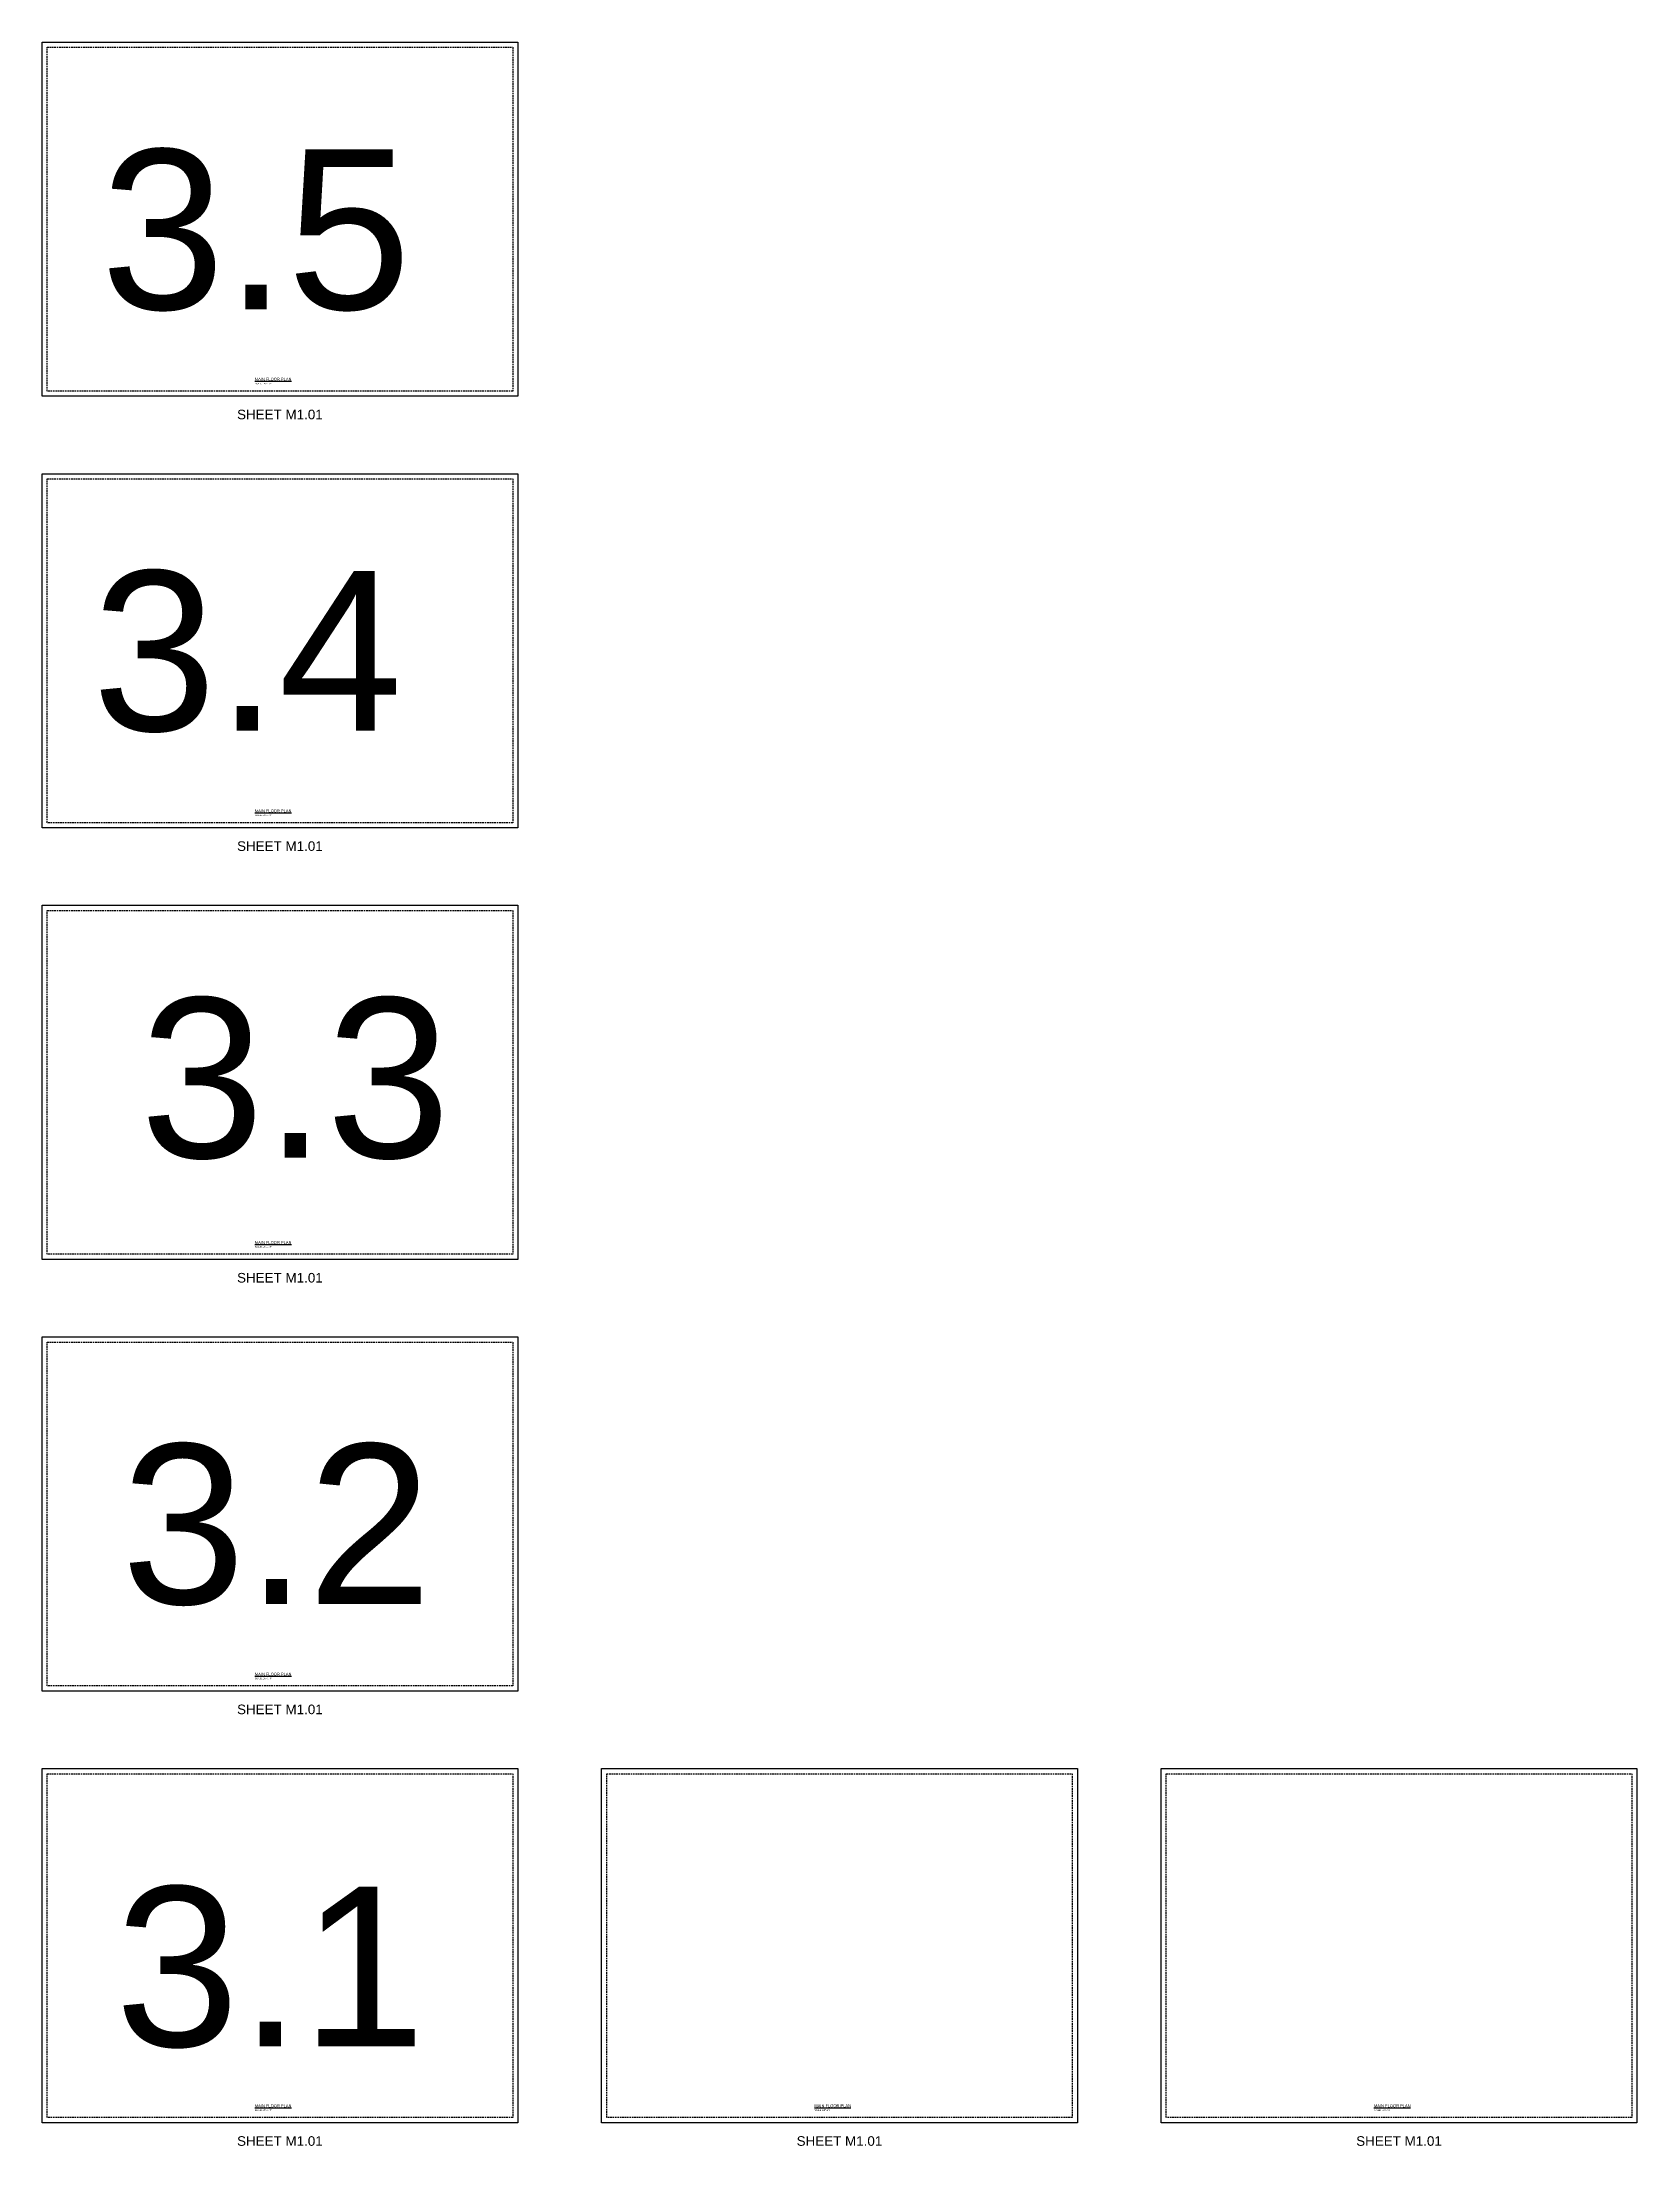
# Model space of a CAD drawing. Header units: inches. Extents: x -1489 to 18987, y -1248 to 11912.
# Drawn here: x 9011 to 18987, y -1248 to 11912 of the extents above; entities that cross this region are included whole.
import ezdxf

# ---------------------------------------------------------------- set-up
doc = ezdxf.new("R2010")
doc.units = ezdxf.units.IN
doc.header["$LTSCALE"] = 20
doc.header["$MEASUREMENT"] = 0
doc.linetypes.add('DASHED', pattern=[0.75, 0.5, -0.25])
doc.layers.add('G-Notes (No Plot)', color=237, linetype='Continuous', plot=False)
doc.layers.add('G-Viewport (No Plot)', color=193, linetype='Continuous', plot=False)
doc.layers.add('G-Text', color=200, linetype='Continuous')
doc.styles.add('Arial', font='arial.ttf', dxfattribs={"height": 8})

msp = doc.modelspace()

# ---------------------------------------------------------------- linework, layer by layer
at = {"layer": 'G-Notes (No Plot)', "linetype": 'DASHED'}
for points in [[(11955, 9729), (9043, 9729), (9043, 11880), (11955, 11880)], [(11955, 7029), (9043, 7029), (9043, 9180), (11955, 9180)], [(11955, 4329), (9043, 4329), (9043, 6480), (11955, 6480)], [(11955, 1629), (9043, 1629), (9043, 3780), (11955, 3780)], [(11955, -1071), (9043, -1071), (9043, 1080), (11955, 1080)], [(15455, -1071), (12543, -1071), (12543, 1080), (15455, 1080)], [(18955, -1071), (16043, -1071), (16043, 1080), (18955, 1080)]]:
    msp.add_lwpolyline(points, close=True, dxfattribs=at)
at = {"layer": 'G-Viewport (No Plot)'}
for points in [[(11987, 9697), (9011, 9697), (9011, 11912), (11987, 11912)], [(11987, 6997), (9011, 6997), (9011, 9212), (11987, 9212)], [(11987, 4297), (9011, 4297), (9011, 6512), (11987, 6512)], [(11987, 1597), (9011, 1597), (9011, 3812), (11987, 3812)], [(11987, -1103), (9011, -1103), (9011, 1112), (11987, 1112)], [(15487, -1103), (12511, -1103), (12511, 1112), (15487, 1112)], [(18987, -1103), (16011, -1103), (16011, 1112), (18987, 1112)]]:
    msp.add_lwpolyline(points, close=True, dxfattribs=at)

# ---------------------------------------------------------------- texts
at = {"char_height": 60, "attachment_point": 5, "style": 'Arial'}
for insert in [(10499, 9582), (10499, 6882), (10499, 4182), (10499, 1482), (10499, -1218), (13999, -1218), (17499, -1218)]:
    msp.add_mtext_dynamic_manual_height_columns('SHEET M1.01', width=668.45, gutter_width=25, heights=[0], dxfattribs=dict(at, insert=insert))
at = {"layer": 'G-Text', "color": 7, "style": 'Arial'}
for p in [(10342, 9794), (10342, 7094), (10342, 4394), (10342, 1694), (10342, -1006), (13842, -1006), (17342, -1006)]:
    msp.add_text('%%UMAIN FLOOR PLAN', height=18, dxfattribs=at).set_placement(p)
at = {"layer": 'G-Text', "color": 1, "style": 'Arial'}
for p in [(10343, 9771), (10343, 7071), (10343, 4371), (10343, 1671), (10343, -1029), (13843, -1029), (17343, -1029)]:
    msp.add_text('SCALE: 1/8"=1\'-0"', height=9, dxfattribs=at).set_placement(p)
at = {"layer": 'G-Text', "char_height": 1000, "attachment_point": 1, "style": 'Arial'}
for s, insert in [('3.5', (9378, 11240)), ('3.4', (9325, 8604)), ('3.3', (9624, 5933)), ('3.2', (9507, 3142)), ('3.1', (9468, 374))]:
    msp.add_mtext_dynamic_manual_height_columns(s, width=2358, gutter_width=40, heights=[0], dxfattribs=dict(at, insert=insert))

doc.saveas('drawing.dxf')
